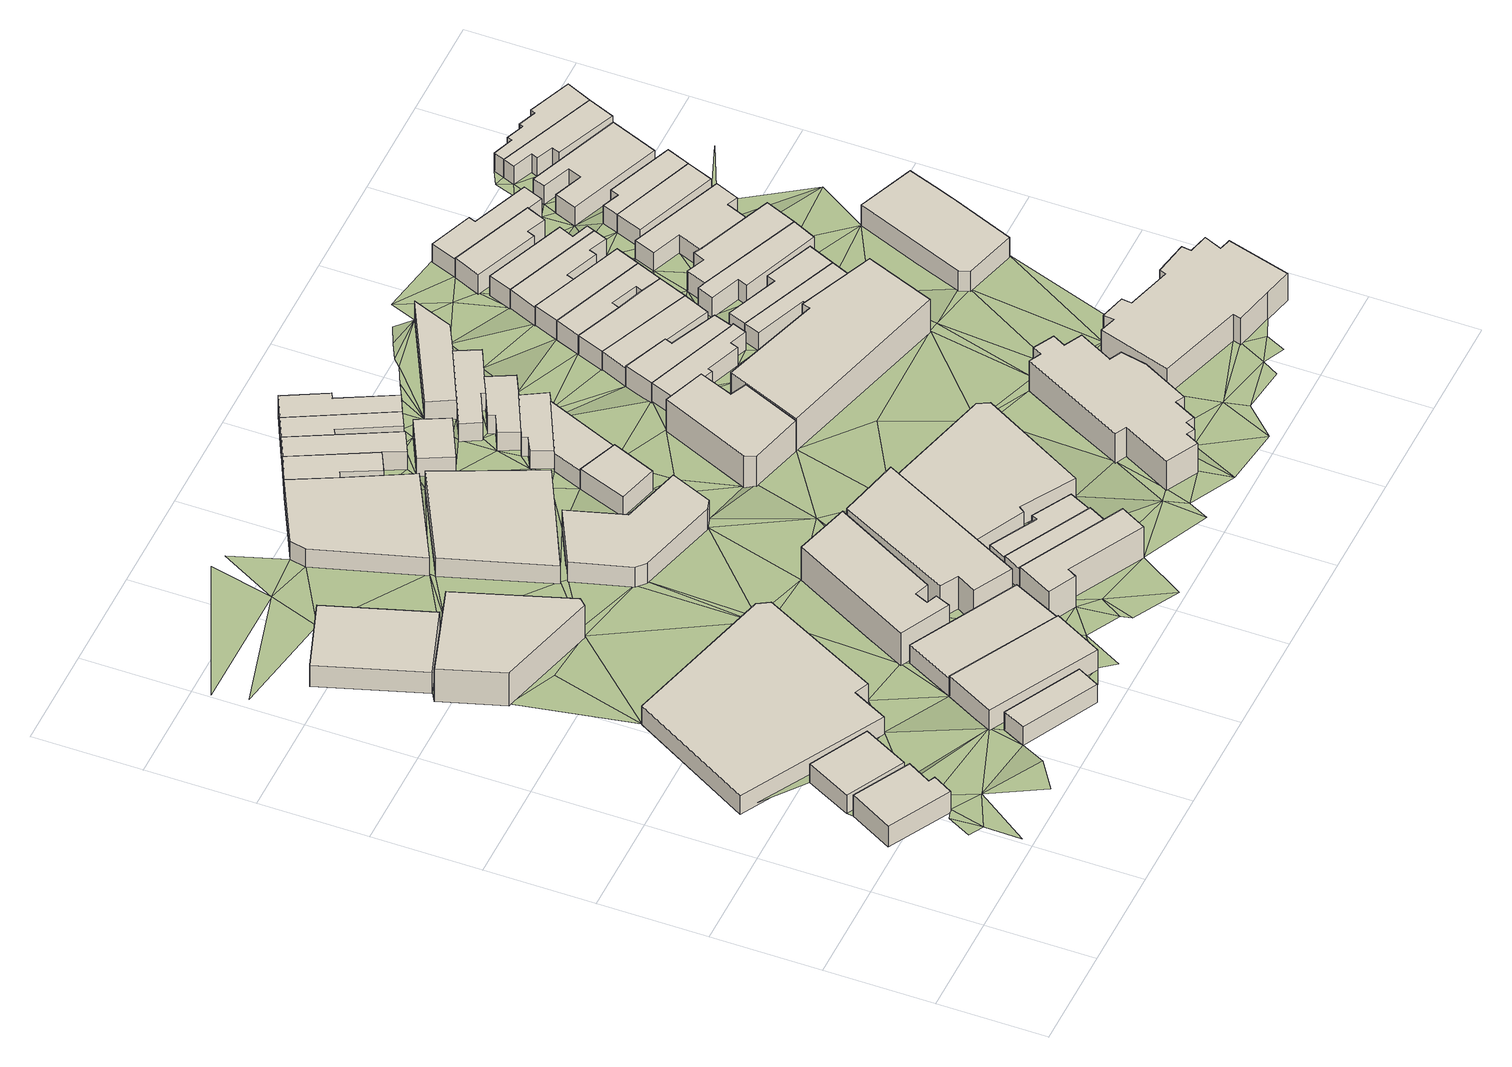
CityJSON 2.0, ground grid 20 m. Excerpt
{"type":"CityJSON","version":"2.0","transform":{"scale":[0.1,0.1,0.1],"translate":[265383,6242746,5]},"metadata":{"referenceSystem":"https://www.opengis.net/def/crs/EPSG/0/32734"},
"CityObjects":{
"building1":{"type":"Building","attributes":{"address":"4 Burns Road Salt River Cape Town","building":"house","building:levels":"1","footprint":{"type":"Polygon"},"plus_code":"CJXWXJXX+X7X","ground_height":9.05,"building_height":4.1,"roof_height":13.15},"geometry":[{"type":"Solid","lod":"1","boundaries":[[[[0,1,2,3]],[[1,4,5,2]],[[4,6,7,5]],[[6,8,9,7]],[[8,10,11,9]],[[10,0,3,11]],[[3,2,5,7,9,11]],[[10,8,6,4,1,0]]]]}]},
"building2":{"type":"Building","attributes":{"address":"2 Burns Road Salt River Cape Town","building":"house","building:levels":"1","footprint":{"type":"Polygon"},"plus_code":"CMX5XCX2+XPX","ground_height":8.49,"building_height":4.1,"roof_height":12.59},"geometry":[{"type":"Solid","lod":"1","boundaries":[[[[12,13,14,15]],[[13,16,17,14]],[[16,18,19,17]],[[18,12,15,19]],[[15,14,17,19]],[[18,16,13,12]]]]}]},
"building3":{"type":"Building","attributes":{"address":"Sterling Buildings 432 Albert Road Salt River Cape Town","building":"retail","building:levels":"1","footprint":{"type":"Polygon"},"plus_code":"CMXHXHX2+X7X","ground_height":7.93,"building_height":4.1,"roof_height":12.03},"geometry":[{"type":"Solid","lod":"1","boundaries":[[[[20,21,22,23]],[[21,24,25,22]],[[24,26,27,25]],[[26,28,29,27]],[[28,30,31,29]],[[30,32,33,31]],[[32,20,23,33]],[[23,22,25,27,29,31,33]],[[32,30,28,26,24,21,20]]]]}]},
"building4":{"type":"Building","attributes":{"address":"9 Burns Road Salt River Cape Town","building":"house","building:levels":"1","footprint":{"type":"Polygon"},"plus_code":"CPXFXHX3+X7V","ground_height":8.78,"building_height":4.1,"roof_height":12.88},"geometry":[{"type":"Solid","lod":"1","boundaries":[[[[34,35,36,37]],[[35,38,39,36]],[[38,40,41,39]],[[40,34,37,41]],[[37,36,39,41]],[[40,38,35,34]]]]}]},
"building5":{"type":"Building","attributes":{"address":"18 Junction Road Salt River Cape Town","building":"industrial","building:levels":"1","footprint":{"type":"Polygon"},"plus_code":"CMX3X3XQ+X4X","ground_height":6.86,"building_height":4.1,"roof_height":10.96},"geometry":[{"type":"Solid","lod":"1","boundaries":[[[[42,43,44,45]],[[43,46,47,44]],[[46,48,49,47]],[[48,42,45,49]],[[45,44,47,49]],[[48,46,43,42]]]]}]},
"building6":{"type":"Building","attributes":{"address":"Salt River Buildings 469 Junction Road Salt River Cape Town","building":"retail","building:levels":"2","footprint":{"type":"Polygon"},"plus_code":"CMX8XRXP+XJX","ground_height":7.39,"building_height":6.9,"roof_height":14.29},"geometry":[{"type":"Solid","lod":"1","boundaries":[[[[50,51,52,53,54,55]],[[51,56,57,53,52]],[[56,58,59,57]],[[58,60,61,59]],[[60,50,55,54,61]],[[54,53,57,59,61]],[[60,58,56,51,50]]]]}]},
"building7":{"type":"Building","attributes":{"address":"7 Burns Road Salt River Cape Town","building":"house","building:levels":"1","footprint":{"type":"Polygon"},"plus_code":"CPXQX9X9+X7V","ground_height":8.78,"building_height":4.1,"roof_height":12.88},"geometry":[{"type":"Solid","lod":"1","boundaries":[[[[62,63,64,65,66,67]],[[63,68,69,65,64]],[[68,70,71,69]],[[70,62,67,66,71]],[[66,65,69,71]],[[70,68,63,62]]]]}]},
"building8":{"type":"Building","attributes":{"address":"5 Burns Road Salt River Cape Town","building":"house","building:levels":"1","footprint":{"type":"Polygon"},"plus_code":"CQX2X3X6+XJX","ground_height":8.28,"building_height":4.1,"roof_height":12.38},"geometry":[{"type":"Solid","lod":"1","boundaries":[[[[63,62,67,64]],[[62,72,73,67]],[[72,74,75,73]],[[74,63,64,75]],[[64,67,73,75]],[[74,72,62,63]]]]}]},
"building9":{"type":"Building","attributes":{"address":"444 Albert Road Salt River Cape Town","building":"retail","building:levels":"2","footprint":{"type":"Polygon"},"plus_code":"CQX5XCXM+X3X","ground_height":8.28,"building_height":6.9,"roof_height":15.18},"geometry":[{"type":"Solid","lod":"1","boundaries":[[[[76,77,78,79]],[[77,80,81,78]],[[80,82,83,81]],[[82,84,85,83]],[[84,86,87,85]],[[86,88,89,87]],[[88,90,91,89]],[[90,76,79,91]],[[79,78,81,83,85,87,89,91]],[[90,88,86,84,82,80,77,76]]]]}]},
"building10":{"type":"Building","attributes":{"address":"6 Coleridge Road Salt River Cape Town","building":"house","building:levels":"2","footprint":{"type":"Polygon"},"plus_code":"CQXWXJX3+X5V","ground_height":8.66,"building_height":6.9,"roof_height":15.56},"geometry":[{"type":"Solid","lod":"1","boundaries":[[[[92,93,94,95]],[[93,96,97,94]],[[96,98,99,97]],[[98,100,101,99]],[[100,102,103,101]],[[102,92,95,103]],[[95,94,97,99,101,103]],[[102,100,98,96,93,92]]]]}]},
"building11":{"type":"Building","attributes":{"address":"9 Junction Road Salt River Cape Town","building":"industrial","building:levels":"1","footprint":{"type":"Polygon"},"plus_code":"CPX9XWXW+X3R","ground_height":6.35,"building_height":4.1,"roof_height":10.45},"geometry":[{"type":"Solid","lod":"1","boundaries":[[[[104,105,106,107]],[[105,108,109,106]],[[108,110,111,109]],[[110,112,113,111]],[[112,114,115,113]],[[114,104,107,115]],[[107,106,109,111,113,115]],[[114,112,110,108,105,104]]]]}]},
"building12":{"type":"Building","attributes":{"address":"448 Albert Road Salt River Cape Town","building":"retail","building:levels":"2","footprint":{"type":"Polygon"},"plus_code":"CQXQXWXH+XJR","ground_height":8.26,"building_height":6.9,"roof_height":15.16},"geometry":[{"type":"Solid","lod":"1","boundaries":[[[[116,117,118,119,120,121]],[[117,122,123,119,118]],[[122,124,125,123]],[[124,126,127,125]],[[126,128,129,127]],[[128,130,131,129]],[[130,116,121,120,131]],[[120,119,123,125,127,129,131]],[[130,128,126,124,122,117,116]]]]}]},
"building13":{"type":"Building","attributes":{"address":"11 Junction Road Salt River Cape Town","building":"industrial","building:levels":"1","footprint":{"type":"Polygon"},"plus_code":"CPXQXCXQ+XPX","ground_height":6.84,"building_height":4.1,"roof_height":10.94},"geometry":[{"type":"Solid","lod":"1","boundaries":[[[[132,133,134,135]],[[133,136,137,134]],[[136,138,139,137]],[[138,132,135,139]],[[135,134,137,139]],[[138,136,133,132]]]]}]},
"building14":{"type":"Building","attributes":{"address":"475 Junction Road Salt River Cape Town","building":"retail","building:levels":"1","footprint":{"type":"Polygon"},"plus_code":"CQX2XCXQ+XXX","ground_height":7.27,"building_height":4.1,"roof_height":11.37},"geometry":[{"type":"Solid","lod":"1","boundaries":[[[[140,141,142,143]],[[141,144,145,142]],[[144,146,147,145]],[[146,148,149,147]],[[148,150,151,149]],[[150,152,153,151]],[[152,154,155,153]],[[154,140,143,155]],[[143,142,145,147,149,151,153,155]],[[154,152,150,148,146,144,141,140]]]]}]},
"building15":{"type":"Building","attributes":{"address":"4 Coleridge Road Salt River Cape Town","building":"house","building:levels":"1","footprint":{"type":"Polygon"},"plus_code":"CRX6X2XH+XJW","ground_height":8.66,"building_height":4.1,"roof_height":12.76},"geometry":[{"type":"Solid","lod":"1","boundaries":[[[[156,157,158,159,160,161]],[[157,162,163,159,158]],[[162,164,165,163]],[[164,166,167,165]],[[166,168,169,167]],[[168,156,161,160,169]],[[160,159,163,165,167,169]],[[168,166,164,162,157,156]]]]}]},
"building16":{"type":"Building","attributes":{"address":"2 Coleridge Road Salt River Cape Town","building":"house","building:levels":"1","footprint":{"type":"Polygon"},"plus_code":"CRX9XGXC+XGX","ground_height":8.26,"building_height":4.1,"roof_height":12.36},"geometry":[{"type":"Solid","lod":"1","boundaries":[[[[170,171,161,158]],[[171,172,173,161]],[[172,174,175,173]],[[174,176,177,175]],[[176,178,179,177]],[[178,170,158,179]],[[158,161,173,175,177,179]],[[178,176,174,172,171,170]]]]}]},
"building17":{"type":"Building","attributes":{"address":"21 Greef Street Salt River Cape Town","building":"house","building:levels":"1","footprint":{"type":"Polygon"},"plus_code":"CPXQX6XR+XMR","ground_height":6.35,"building_height":4.1,"roof_height":10.45},"geometry":[{"type":"Solid","lod":"1","boundaries":[[[[180,105,106,181]],[[105,104,107,106]],[[104,182,183,107]],[[182,184,185,183]],[[184,186,187,185]],[[186,180,181,187]],[[181,106,107,183,185,187]],[[186,184,182,104,105,180]]]]}]},
"building18":{"type":"Building","attributes":{"address":"30 Westminster Road Salt River Cape Town","building":"house","building:levels":"1","footprint":{"type":"Polygon"},"plus_code":"CQXJXGXF+XQV","ground_height":7.23,"building_height":4.1,"roof_height":11.33},"geometry":[{"type":"Solid","lod":"1","boundaries":[[[[188,189,190,191,192]],[[189,193,194,190]],[[193,195,196,197,194]],[[195,188,192,191,197,196]],[[191,190,194,197]],[[195,193,189,188]]]]}]},
"building19":{"type":"Building","attributes":{"address":"23 Greef Street Salt River Cape Town","building":"house","building:levels":"1","footprint":{"type":"Polygon"},"plus_code":"CQX4XRX5+XXR","ground_height":6.35,"building_height":4.1,"roof_height":10.45},"geometry":[{"type":"Solid","lod":"1","boundaries":[[[[198,180,181,199]],[[180,186,187,181]],[[186,200,201,187]],[[200,202,203,201]],[[202,204,205,203]],[[204,198,199,205]],[[199,181,187,201,203,205]],[[204,202,200,186,180,198]]]]}]},
"building20":{"type":"Building","attributes":{"address":"450 Albert Road Salt River Cape Town","building":"retail","building:levels":"1","footprint":{"type":"Polygon"},"plus_code":"CRXMXWXC+XJX","ground_height":8.07,"building_height":4.1,"roof_height":12.17},"geometry":[{"type":"Solid","lod":"1","boundaries":[[[[117,116,121,118]],[[116,206,207,121]],[[206,208,209,207]],[[208,210,211,209]],[[210,212,213,211]],[[212,214,215,213]],[[214,117,118,215]],[[118,121,207,209,211,213,215]],[[214,212,210,208,206,116,117]]]]}]},
"building21":{"type":"Building","attributes":{"address":"16 Westminster Road Salt River Cape Town","building":"house","building:levels":"1","footprint":{"type":"Polygon"},"plus_code":"CQXCXQXM+XRR","ground_height":6.31,"building_height":4.1,"roof_height":10.41},"geometry":[{"type":"Solid","lod":"1","boundaries":[[[[216,217,218,219]],[[217,220,221,218]],[[220,222,223,221]],[[222,216,219,223]],[[219,218,221,223]],[[222,220,217,216]]]]}]},
"building22":{"type":"Building","attributes":{"address":"25 Greef Street Salt River Cape Town","building":"house","building:levels":"1","footprint":{"type":"Polygon"},"plus_code":"CQX8X8XM+X2R","ground_height":6.31,"building_height":4.1,"roof_height":10.41},"geometry":[{"type":"Solid","lod":"1","boundaries":[[[[224,225,199,226]],[[225,227,205,199]],[[227,228,229,205]],[[228,230,231,229]],[[230,232,233,231]],[[232,224,226,233]],[[226,199,205,229,231,233]],[[232,230,228,227,225,224]]]]}]},
"building23":{"type":"Building","attributes":{"address":"26 Westminster Road Salt River Cape Town","building":"house","building:levels":"1","footprint":{"type":"Polygon"},"plus_code":"CQXQXWXX+XVW","ground_height":6.76,"building_height":4.1,"roof_height":10.86},"geometry":[{"type":"Solid","lod":"1","boundaries":[[[[195,234,235,196]],[[234,236,237,235]],[[236,238,239,237]],[[238,188,192,239]],[[188,195,196,192]],[[196,235,237,239,192]],[[188,238,236,234,195]]]]}]},
"building24":{"type":"Building","attributes":{"address":"24 Westminster Road Salt River Cape Town","building":"house","building:levels":"1","footprint":{"type":"Polygon"},"plus_code":"CQXXXCXM+XGV","ground_height":6.76,"building_height":4.1,"roof_height":10.86},"geometry":[{"type":"Solid","lod":"1","boundaries":[[[[234,240,241,235]],[[240,242,243,241]],[[242,244,245,243]],[[244,246,247,245]],[[246,248,249,247]],[[248,250,251,249]],[[250,236,237,251]],[[236,234,235,237]],[[235,241,243,245,247,249,251,237]],[[236,250,248,246,244,242,240,234]]]]}]},
"building25":{"type":"Building","attributes":{"address":"27 Greef Street Salt River Cape Town","building":"house","building:levels":"1","footprint":{"type":"Polygon"},"plus_code":"CQXHX7X3+XQX","ground_height":6.31,"building_height":4.1,"roof_height":10.41},"geometry":[{"type":"Solid","lod":"1","boundaries":[[[[252,253,233,226]],[[253,254,255,233]],[[254,256,257,255]],[[256,258,259,257]],[[258,260,261,259]],[[260,252,226,261]],[[226,233,255,257,259,261]],[[260,258,256,254,253,252]]]]}]},
"building26":{"type":"Building","attributes":{"address":"47 Westminster Road Salt River Cape Town","building":"retail","building:levels":"2","footprint":{"type":"Polygon"},"plus_code":"CRXCXVXF+X6W","ground_height":7.23,"building_height":6.9,"roof_height":14.13},"geometry":[{"type":"Solid","lod":"1","boundaries":[[[[262,263,264,265]],[[263,266,267,264]],[[266,268,269,267]],[[268,270,271,269]],[[270,272,273,271]],[[272,274,275,273]],[[274,262,265,275]],[[265,264,267,269,271,273,275]],[[274,272,270,268,266,263,262]]]]}]},
"building27":{"type":"Building","attributes":{"address":"Westminster Road Salt River Cape Town","building":"house","building:levels":"1","footprint":{"type":"Polygon"},"plus_code":"CRX2X3XH+X7X","ground_height":6.76,"building_height":4.1,"roof_height":10.86},"geometry":[{"type":"Solid","lod":"1","boundaries":[[[[242,276,277,243]],[[276,278,279,277]],[[278,280,281,282,279]],[[280,283,284,285,282,281]],[[283,286,287,285,284]],[[286,288,289,287]],[[288,244,245,289]],[[244,242,243,245]],[[243,277,279,282,285,287,289,245]],[[244,288,286,283,280,278,276,242]]]]}]},
"building28":{"type":"Building","attributes":{"address":"Westminster Road Salt River Cape Town","building":"house","building:levels":"1","footprint":{"type":"Polygon"},"plus_code":"CRX3XHXJ+XQW","ground_height":6.31,"building_height":4.1,"roof_height":10.41},"geometry":[{"type":"Solid","lod":"1","boundaries":[[[[290,291,292,293]],[[291,294,295,292]],[[294,296,297,295]],[[296,298,299,297]],[[298,300,301,299]],[[300,302,303,301]],[[302,304,281,303]],[[304,290,293,281]],[[293,292,295,297,299,301,303,281]],[[304,302,300,298,296,294,291,290]]]]}]},
"building29":{"type":"Building","attributes":{"building":"yes","building:levels":"2","amenity":"community_centre","footprint":{"type":"Polygon"},"plus_code":"CVXWXMX3+XVX","ground_height":7.95,"building_height":6.9,"roof_height":14.85},"geometry":[{"type":"Solid","lod":"1","boundaries":[[[[305,306,307,308]],[[306,309,310,307]],[[309,311,312,310]],[[311,313,314,312]],[[313,315,316,314]],[[315,317,318,316]],[[317,319,320,318]],[[319,321,322,320]],[[321,323,324,322]],[[323,325,326,324]],[[325,327,328,326]],[[327,329,330,328]],[[329,331,332,330]],[[331,333,334,332]],[[333,335,336,334]],[[335,337,338,336]],[[337,339,340,338]],[[339,341,342,340]],[[341,305,308,342]],[[308,307,310,312,314,316,318,320,322,324,326,328,330,332,334,336,338,340,342]],[[341,339,337,335,333,331,329,327,325,323,321,319,317,315,313,311,309,306,305]]]]}]},
"building30":{"type":"Building","attributes":{"address":"18 Westminster Road Salt River Cape Town","building":"house","building:levels":"1","footprint":{"type":"Polygon"},"plus_code":"CRX7XJX7+XGR","ground_height":6.31,"building_height":4.1,"roof_height":10.41},"geometry":[{"type":"Solid","lod":"1","boundaries":[[[[294,343,344,295]],[[343,345,346,344]],[[345,347,348,346]],[[347,296,297,348]],[[296,294,295,297]],[[295,344,346,348,297]],[[296,347,345,343,294]]]]}]},
"building31":{"type":"Building","attributes":{"address":"45 Westminster Road Salt River Cape Town","building":"house","building:levels":"1","footprint":{"type":"Polygon"},"plus_code":"CRXRXHX6+XVW","ground_height":7.04,"building_height":4.1,"roof_height":11.14},"geometry":[{"type":"Solid","lod":"1","boundaries":[[[[349,350,351,352]],[[350,353,354,351]],[[353,355,356,354]],[[355,357,358,356]],[[357,359,360,358]],[[359,361,362,360]],[[361,363,364,362]],[[363,365,366,364]],[[365,349,352,366]],[[352,351,354,356,358,360,362,364,366]],[[365,363,361,359,357,355,353,350,349]]]]}]},
"building32":{"type":"Building","attributes":{"address":"43 Westminster Road Salt River Cape Town","building":"house","building:levels":"1","footprint":{"type":"Polygon"},"plus_code":"CVX5X9XW+XHR","ground_height":7.04,"building_height":4.1,"roof_height":11.14},"geometry":[{"type":"Solid","lod":"1","boundaries":[[[[367,368,352,351]],[[368,369,370,352]],[[369,371,372,370]],[[371,373,374,375,372]],[[373,376,377,378,375,374]],[[376,367,351,378,377]],[[351,352,370,372,375,378]],[[376,373,371,369,368,367]]]]}]},
"building33":{"type":"Building","attributes":{"address":"Albert Buildings 503 Portland Road Salt River Cape Town","building":"retail","building:levels":"2","footprint":{"type":"Polygon"},"plus_code":"CVXHXPX5+XRV","ground_height":7.56,"building_height":6.9,"roof_height":14.46},"geometry":[{"type":"Solid","lod":"1","boundaries":[[[[379,380,265,381,382,264]],[[380,383,384,381,265]],[[383,385,386,384]],[[385,387,388,386]],[[387,389,390,388]],[[389,391,392,390]],[[391,379,264,382,392]],[[382,381,384,386,388,390,392]],[[391,389,387,385,383,380,379]]]]}]},
"building34":{"type":"Building","attributes":{"address":"41 Westminster Road Salt River Cape Town","building":"house","building:levels":"1","footprint":{"type":"Polygon"},"plus_code":"CVX7XHX9+XMX","ground_height":6.55,"building_height":4.1,"roof_height":10.65},"geometry":[{"type":"Solid","lod":"1","boundaries":[[[[376,373,374,377]],[[373,393,394,374]],[[393,395,396,394]],[[395,397,398,396]],[[397,376,377,398]],[[377,374,394,396,398]],[[397,395,393,373,376]]]]}]},
"building35":{"type":"Building","attributes":{"address":"39 Westminster Road Salt River Cape Town","building":"house","building:levels":"1","footprint":{"type":"Polygon"},"plus_code":"CVXCX4X5+XJW","ground_height":6.55,"building_height":4.1,"roof_height":10.65},"geometry":[{"type":"Solid","lod":"1","boundaries":[[[[399,400,396,398]],[[400,401,402,396]],[[401,403,404,402]],[[403,405,406,404]],[[405,407,408,406]],[[407,399,398,408]],[[398,396,402,404,406,408]],[[407,405,403,401,400,399]]]]}]},
"building36":{"type":"Building","attributes":{"address":"37 Westminster Road Salt River Cape Town","building":"house","building:levels":"1","footprint":{"type":"Polygon"},"plus_code":"CVXFX8X5+XMR","ground_height":6.55,"building_height":4.1,"roof_height":10.65},"geometry":[{"type":"Solid","lod":"1","boundaries":[[[[407,405,406,408]],[[405,409,410,406]],[[409,411,412,410]],[[411,403,404,412]],[[403,401,402,404]],[[401,413,414,402]],[[413,415,416,414]],[[415,407,408,416]],[[408,406,410,412,404,402,414,416]],[[415,413,401,403,411,409,405,407]]]]}]},
"building37":{"type":"Building","attributes":{"address":"35 Westminster Road Salt River Cape Town","building":"house","building:levels":"1","footprint":{"type":"Polygon"},"plus_code":"CVXHXCX3+XQR","ground_height":6.55,"building_height":4.1,"roof_height":10.65},"geometry":[{"type":"Solid","lod":"1","boundaries":[[[[413,417,418,414]],[[417,419,420,418]],[[419,421,422,423,420]],[[421,415,424,416,423,422]],[[415,413,414,416,424]],[[414,418,420,423,416]],[[415,421,419,417,413]]]]}]},
"building38":{"type":"Building","attributes":{"address":"48 Portland Road Salt River Cape Town","building":"house","building:levels":"1","footprint":{"type":"Polygon"},"plus_code":"C2X2XMX5+X8W","ground_height":6.79,"building_height":4.1,"roof_height":10.89},"geometry":[{"type":"Solid","lod":"1","boundaries":[[[[425,426,427,428]],[[426,429,430,427]],[[429,431,432,430]],[[431,433,434,432]],[[433,435,436,434]],[[435,425,428,436]],[[428,427,430,432,434,436]],[[435,433,431,429,426,425]]]]}]},
"building39":{"type":"Building","attributes":{"address":"46 Portland Road Salt River Cape Town","building":"house","building:levels":"1","footprint":{"type":"Polygon"},"plus_code":"C2X5XXX3+XWR","ground_height":6.79,"building_height":4.1,"roof_height":10.89},"geometry":[{"type":"Solid","lod":"1","boundaries":[[[[425,437,438,428]],[[437,439,440,438]],[[439,441,442,440]],[[441,443,444,442]],[[443,426,427,444]],[[426,425,428,427]],[[428,438,440,442,444,427]],[[426,443,441,439,437,425]]]]}]},
"building40":{"type":"Building","attributes":{"address":"6 Cecil Road Salt River Cape Town","building":"church","building:levels":"1.5","amenity":"place_of_worship","footprint":{"type":"Polygon"},"plus_code":"C3X4XJX7+X6X","ground_height":8.48,"building_height":5.5,"roof_height":13.98},"geometry":[{"type":"Solid","lod":"1","boundaries":[[[[445,446,447,448,449,450]],[[446,451,452,453,448,447]],[[451,454,455,453,452]],[[454,456,457,455]],[[456,458,459,457]],[[458,460,461,459]],[[460,462,463,461]],[[462,464,465,463]],[[464,466,467,465]],[[466,468,469,467]],[[468,470,471,469]],[[470,472,473,471]],[[472,474,475,473]],[[474,476,477,475]],[[476,478,479,477]],[[478,480,481,479]],[[480,482,483,481]],[[482,445,450,449,483]],[[449,448,453,455,457,459,461,463,465,467,469,471,473,475,477,479,481,483]],[[482,480,478,476,474,472,470,468,466,464,462,460,458,456,454,451,446,445]]]]}]},
"building41":{"type":"Building","attributes":{"address":"33 Westminster Road Salt River Cape Town","building":"house","building:levels":"1","footprint":{"type":"Polygon"},"plus_code":"CVXCXJXH+X9X","ground_height":6.09,"building_height":4.1,"roof_height":10.19},"geometry":[{"type":"Solid","lod":"1","boundaries":[[[[484,485,486,422]],[[485,487,488,486]],[[487,489,490,488]],[[489,491,492,490]],[[491,493,494,492]],[[493,495,496,494]],[[495,497,498,496]],[[497,484,422,498]],[[422,486,488,490,492,494,496,498]],[[497,495,493,491,489,487,485,484]]]]}]},
"building42":{"type":"Building","attributes":{"address":"31 Westminster Road Salt River Cape Town","building":"house","building:levels":"1","footprint":{"type":"Polygon"},"plus_code":"CVXPX4XC+XGR","ground_height":6.09,"building_height":4.1,"roof_height":10.19},"geometry":[{"type":"Solid","lod":"1","boundaries":[[[[499,500,496,498]],[[500,501,502,496]],[[501,503,504,502]],[[503,505,506,504]],[[505,507,508,506]],[[507,499,498,508]],[[498,496,502,504,506,508]],[[507,505,503,501,500,499]]]]}]},
"building43":{"type":"Building","attributes":{"address":"Portland Road Salt River Cape Town","building":"house","building:levels":"1","footprint":{"type":"Polygon"},"plus_code":"C2X8XXXH+XQV","ground_height":6.79,"building_height":4.1,"roof_height":10.89},"geometry":[{"type":"Solid","lod":"1","boundaries":[[[[509,510,511,512]],[[510,513,514,511]],[[513,515,516,514]],[[515,517,518,516]],[[517,519,520,518]],[[519,521,522,520]],[[521,509,512,522]],[[512,511,514,516,518,520,522]],[[521,519,517,515,513,510,509]]]]}]},
"building44":{"type":"Building","attributes":{"address":"29 Westminster Road Salt River Cape Town","building":"house","building:levels":"1","footprint":{"type":"Polygon"},"plus_code":"CVXHXPXH+XVR","ground_height":6.09,"building_height":4.1,"roof_height":10.19},"geometry":[{"type":"Solid","lod":"1","boundaries":[[[[523,524,525,526,527]],[[524,528,529,525]],[[528,530,531,529]],[[530,532,533,531]],[[532,534,535,536,533]],[[534,523,527,526,536,535]],[[526,525,529,531,533,536]],[[534,532,530,528,524,523]]]]}]},
"building45":{"type":"Building","attributes":{"address":"Portland Road Salt River Cape Town","building":"house","building:levels":"1","footprint":{"type":"Polygon"},"plus_code":"C2XFXXX7+XXX","ground_height":6.79,"building_height":4.1,"roof_height":10.89},"geometry":[{"type":"Solid","lod":"1","boundaries":[[[[509,537,538,512]],[[537,539,540,538]],[[539,541,542,543,540]],[[541,544,545,546,543,542]],[[544,547,548,546,545]],[[547,549,550,548]],[[549,510,511,550]],[[510,509,512,511]],[[512,538,540,543,546,548,550,511]],[[510,549,547,544,541,539,537,509]]]]}]},
"building46":{"type":"Building","attributes":{"address":"27 Westminster Road Salt River Cape Town","building":"house","building:levels":"1","footprint":{"type":"Polygon"},"plus_code":"CVXXX4XQ+X4R","ground_height":5.8,"building_height":4.1,"roof_height":9.9},"geometry":[{"type":"Solid","lod":"1","boundaries":[[[[523,534,535,527]],[[534,551,552,535]],[[551,553,554,552]],[[553,555,556,554]],[[555,557,558,556]],[[557,559,560,558]],[[559,523,527,560]],[[527,535,552,554,556,558,560]],[[559,557,555,553,551,534,523]]]]}]},
"building47":{"type":"Building","attributes":{"address":"Portland Road Salt River Cape Town","building":"house","building:levels":"1","footprint":{"type":"Polygon"},"plus_code":"C2XPX3X9+X2V","ground_height":6.28,"building_height":4.1,"roof_height":10.38},"geometry":[{"type":"Solid","lod":"1","boundaries":[[[[539,561,562,563]],[[561,564,565,562]],[[564,566,567,565]],[[566,568,569,567]],[[568,570,571,569]],[[570,572,573,571]],[[572,541,542,573]],[[541,539,563,542]],[[563,562,565,567,569,571,573,542]],[[541,572,570,568,566,564,561,539]]]]}]},
"building48":{"type":"Building","attributes":{"address":"Albert Road Salt River Cape Town","building":"retail","building:levels":"1","footprint":{"type":"Polygon"},"plus_code":"C3X8XWX8+XQX","ground_height":7.36,"building_height":4.1,"roof_height":11.46},"geometry":[{"type":"Solid","lod":"1","boundaries":[[[[574,575,576,577]],[[575,578,579,576]],[[578,580,581,579]],[[580,582,583,581]],[[582,584,585,583]],[[584,586,587,585]],[[586,574,577,587]],[[577,576,579,581,583,585,587]],[[586,584,582,580,578,575,574]]]]}]},
"building49":{"type":"Building","attributes":{"address":"38 Portland Road Salt River Cape Town","building":"house","building:levels":"1","footprint":{"type":"Polygon"},"plus_code":"C2XQXFXX+XWR","ground_height":6.28,"building_height":4.1,"roof_height":10.38},"geometry":[{"type":"Solid","lod":"1","boundaries":[[[[588,589,590,591]],[[589,592,593,590]],[[592,594,595,593]],[[594,588,591,595]],[[591,590,593,595]],[[594,592,589,588]]]]}]},
"building50":{"type":"Building","attributes":{"address":"36 Portland Road Salt River Cape Town","building":"house","building:levels":"1","footprint":{"type":"Polygon"},"plus_code":"C2XVX8XC+X3W","ground_height":6.28,"building_height":4.1,"roof_height":10.38},"geometry":[{"type":"Solid","lod":"1","boundaries":[[[[588,594,595,591]],[[594,596,597,595]],[[596,598,599,597]],[[598,600,601,599]],[[600,602,603,601]],[[602,588,591,603]],[[591,595,597,599,601,603]],[[602,600,598,596,594,588]]]]}]},
"building51":{"type":"Building","attributes":{"address":"34 Portland Road Salt River Cape Town","building":"house","building:levels":"1","footprint":{"type":"Polygon"},"plus_code":"C2XWX8X5+X6W","ground_height":5.8,"building_height":4.1,"roof_height":9.9},"geometry":[{"type":"Solid","lod":"1","boundaries":[[[[604,605,606,607]],[[605,608,609,606]],[[608,610,611,609]],[[610,612,613,611]],[[612,614,615,613]],[[614,616,617,615]],[[616,618,619,617]],[[618,604,607,619]],[[607,606,609,611,613,615,617,619]],[[618,616,614,612,610,608,605,604]]]]}]},
"building52":{"type":"Building","attributes":{"address":"32 Portland Road Salt River Cape Town","building":"house","building:levels":"1","footprint":{"type":"Polygon"},"plus_code":"C3X4XJXG+XCR","ground_height":5.84,"building_height":4.1,"roof_height":9.94},"geometry":[{"type":"Solid","lod":"1","boundaries":[[[[620,621,622,623]],[[621,624,625,622]],[[624,626,627,625]],[[626,628,629,627]],[[628,630,631,629]],[[630,632,633,631]],[[632,634,635,633]],[[634,620,623,635]],[[623,622,625,627,629,631,633,635]],[[634,632,630,628,626,624,621,620]]]]}]},
"building53":{"type":"Building","attributes":{"address":"30 Portland Road Salt River Cape Town","building":"house","building:levels":"1","footprint":{"type":"Polygon"},"plus_code":"C3XFXPX9+XRV","ground_height":5.84,"building_height":4.1,"roof_height":9.94},"geometry":[{"type":"Solid","lod":"1","boundaries":[[[[636,637,638,639]],[[637,640,641,638]],[[640,642,643,641]],[[642,644,645,643]],[[644,646,647,645]],[[646,648,649,647]],[[648,650,651,649]],[[650,621,622,651]],[[621,620,623,622]],[[620,636,639,623]],[[639,638,641,643,645,647,649,651,622,623]],[[620,621,650,648,646,644,642,640,637,636]]]]}]},
"terrain1":{"type":"TINRelief","geometry":[{"type":"CompositeSurface","lod":"1","boundaries":[[[652,653,654]],[[655,653,652]],[[656,657,652]],[[652,657,655]],[[18,16,1]],[[655,657,658]],[[1,659,18]],[[660,658,659]],[[13,661,662]],[[663,664,657]],[[658,657,665]],[[665,659,658]],[[659,665,18]],[[664,34,657]],[[13,12,661]],[[12,18,661]],[[34,665,657]],[[665,661,18]],[[665,34,40]],[[666,667,668]],[[63,661,665]],[[669,661,670]],[[661,63,670]],[[665,40,38]],[[671,60,672]],[[666,673,667]],[[668,667,673]],[[674,670,63]],[[675,665,38]],[[676,43,677]],[[60,678,672]],[[673,666,32]],[[35,675,38]],[[674,63,74]],[[670,674,30]],[[677,679,680]],[[674,74,681]],[[675,682,683]],[[43,678,684]],[[678,60,684]],[[685,686,673]],[[60,686,687]],[[43,110,677]],[[688,675,683]],[[32,685,673]],[[681,74,689]],[[32,30,690]],[[76,30,674]],[[691,692,693]],[[43,684,110]],[[691,681,694]],[[60,687,136]],[[136,684,60]],[[695,694,681]],[[692,691,696]],[[687,686,697]],[[690,698,32]],[[685,697,686]],[[691,694,696]],[[688,683,699]],[[689,695,681]],[[76,690,30]],[[108,677,110]],[[677,108,700]],[[701,694,695]],[[688,699,702]],[[688,702,689]],[[685,32,698]],[[683,703,699]],[[704,695,689]],[[702,705,689]],[[706,707,703]],[[699,703,707]],[[689,705,704]],[[694,122,696]],[[707,708,699]],[[704,705,162]],[[690,709,698]],[[707,706,710]],[[697,144,687]],[[76,709,690]],[[704,162,157]],[[136,133,684]],[[705,711,162]],[[157,712,704]],[[707,713,708]],[[696,122,90]],[[710,713,707]],[[162,711,714]],[[712,157,715]],[[705,92,711]],[[132,687,144]],[[716,76,90]],[[716,709,76]],[[114,684,133]],[[717,712,715]],[[144,718,719]],[[122,716,90]],[[715,720,721]],[[722,711,92]],[[721,717,715]],[[709,716,723]],[[188,144,719]],[[718,724,719]],[[104,184,182]],[[114,184,104]],[[725,722,92]],[[188,132,144]],[[716,122,117]],[[717,721,726]],[[727,92,713]],[[716,728,723]],[[217,184,114]],[[217,114,133]],[[729,719,724]],[[721,172,726]],[[723,730,724]],[[731,133,132]],[[731,217,133]],[[200,184,217]],[[200,186,184]],[[725,92,727]],[[732,727,713]],[[730,723,728]],[[132,188,238]],[[729,724,733]],[[250,731,132]],[[726,172,734]],[[725,734,172]],[[724,730,733]],[[250,132,238]],[[200,217,202]],[[734,725,727]],[[716,117,735]],[[733,736,729]],[[238,236,250]],[[716,735,728]],[[288,731,250]],[[727,732,737]],[[202,217,216]],[[250,248,246]],[[288,250,246]],[[204,738,739]],[[731,288,740]],[[738,204,202]],[[737,741,727]],[[222,731,740]],[[730,742,733]],[[288,246,244]],[[202,216,738]],[[742,736,733]],[[743,734,727]],[[744,740,288]],[[745,741,737]],[[738,216,746]],[[741,743,727]],[[286,744,288]],[[737,747,745]],[[286,283,744]],[[216,222,748]],[[216,748,746]],[[117,749,735]],[[222,740,750]],[[283,751,744]],[[743,741,752]],[[748,222,750]],[[748,753,746]],[[734,743,754]],[[755,753,756]],[[745,747,757]],[[736,742,350]],[[234,736,350]],[[758,749,117]],[[756,753,759]],[[283,280,751]],[[757,760,745]],[[748,761,753]],[[753,761,759]],[[747,762,757]],[[759,761,763]],[[761,748,764]],[[762,765,757]],[[268,353,742]],[[747,766,762]],[[742,353,350]],[[276,242,240]],[[234,376,240]],[[266,263,767]],[[266,767,268]],[[748,768,764]],[[234,350,376]],[[355,353,268]],[[754,743,305]],[[762,769,770]],[[291,278,276]],[[355,268,767]],[[276,240,771]],[[397,240,376]],[[772,762,766]],[[305,758,754]],[[769,762,772]],[[773,355,767]],[[735,749,774]],[[345,768,748]],[[240,397,771]],[[355,773,357]],[[772,766,775]],[[291,276,776]],[[758,305,339]],[[749,758,774]],[[359,357,773]],[[769,772,777]],[[343,778,291]],[[777,779,769]],[[773,767,389]],[[776,276,771]],[[768,345,780]],[[339,305,341]],[[781,359,773]],[[329,779,777]],[[780,345,782]],[[774,758,339]],[[343,291,783]],[[363,361,359]],[[772,775,784]],[[783,291,776]],[[773,389,781]],[[329,333,331]],[[781,363,359]],[[785,373,786]],[[787,782,345]],[[329,777,476]],[[777,772,788]],[[335,789,337]],[[784,775,790]],[[333,789,335]],[[363,781,791]],[[476,333,329]],[[791,365,363]],[[786,792,785]],[[345,343,793]],[[792,349,365]],[[497,343,783]],[[476,789,333]],[[389,387,781]],[[339,337,794]],[[795,365,791]],[[772,784,796]],[[795,792,365]],[[789,472,337]],[[793,343,497]],[[792,795,785]],[[781,387,431]],[[476,472,789]],[[788,772,796]],[[345,793,797]],[[794,774,339]],[[785,795,798]],[[799,800,801]],[[476,474,472]],[[387,433,431]],[[798,395,785]],[[801,802,799]],[[793,497,803]],[[798,795,804]],[[784,805,806]],[[807,797,793]],[[806,796,784]],[[798,513,395]],[[497,808,803]],[[472,809,337]],[[387,385,433]],[[337,809,794]],[[804,795,441]],[[803,807,793]],[[810,798,804]],[[395,513,549]],[[794,385,774]],[[401,395,549]],[[513,811,549]],[[807,812,797]],[[806,813,796]],[[814,815,816]],[[441,439,804]],[[435,433,385]],[[528,803,808]],[[470,468,464]],[[570,401,549]],[[794,817,385]],[[401,570,413]],[[815,417,816]],[[817,794,809]],[[818,472,470]],[[544,549,547]],[[464,468,466]],[[804,439,819]],[[570,549,544]],[[435,385,425]],[[808,505,528]],[[809,472,818]],[[413,570,568]],[[417,413,568]],[[820,816,821]],[[816,417,821]],[[570,544,572]],[[821,417,568]],[[439,437,819]],[[544,541,572]],[[819,437,425]],[[821,568,589]],[[530,528,532]],[[582,385,817]],[[822,823,505]],[[528,505,532]],[[582,425,385]],[[568,824,589]],[[825,821,588]],[[821,589,588]],[[588,823,825]],[[505,823,618]],[[425,582,819]],[[618,532,505]],[[557,555,826]],[[602,823,588]],[[826,827,557]],[[618,823,602]],[[551,534,532]],[[824,568,566]],[[551,532,618]],[[828,819,582]],[[824,592,589]],[[826,555,553]],[[551,618,616]],[[602,598,618]],[[827,826,829]],[[564,561,830]],[[602,600,598]],[[830,831,564]],[[610,551,616]],[[553,551,610]],[[592,824,566]],[[829,826,553]],[[608,553,610]],[[610,616,614]],[[829,553,608]],[[832,831,828]],[[832,828,582]],[[833,618,598]],[[829,608,624]],[[610,614,612]],[[831,832,564]],[[834,829,624]],[[832,566,564]],[[608,628,624]],[[834,624,621]],[[608,632,628]],[[834,621,650]],[[628,626,624]],[[833,598,596]],[[566,835,592]],[[628,632,630]],[[605,632,608]],[[650,648,646]],[[642,646,644]],[[605,634,632]],[[642,640,836]],[[637,837,836]],[[637,836,640]],[[838,837,637]]]}]}
},
"vertices":[
[231,229,35],[127,285,35],[127,285,82],[231,229,82],[82,204,35],[82,204,82],[197,142,35],[197,142,82],[218,179,35],[218,179,82],[206,185,35],[206,185,82],
[280,325,35],[172,381,35],[172,381,76],[280,325,76],[128,297,35],[128,297,76],[236,241,35],[236,241,76],
[197,688,28],[65,458,28],[65,458,70],[197,688,70],[327,315,28],[327,315,70],[361,381,28],[361,381,70],[388,369,28],[388,369,70],[503,589,28],[503,589,70],[490,611,28],[490,611,70],
[385,94,38],[524,22,38],[524,22,79],[385,94,79],[546,63,38],[546,63,79],[406,136,38],[406,136,79],
[280,1080,13],[217,1271,13],[217,1271,60],[280,1080,60],[82,1226,13],[82,1226,60],[145,1036,13],[145,1036,60],
[123,1023,19],[161,907,19],[161,907,89],[161,907,93],[123,1023,93],[123,1023,89],[355,856,19],[355,856,93],[367,869,19],[367,869,93],[297,1077,19],[297,1077,93],
[648,144,33],[448,251,33],[448,251,74],[448,251,79],[648,144,79],[648,144,74],[399,160,33],[399,160,79],[599,53,33],[599,53,79],
[693,236,33],[693,236,74],[495,341,33],[495,341,74],
[610,582,28],[487,354,28],[487,354,102],[610,582,102],[579,307,28],[579,307,102],[591,335,28],[591,335,102],[571,343,28],[571,343,102],[582,368,28],[582,368,102],[609,358,28],[609,358,102],[714,553,28],[714,553,102],
[894,134,36],[702,235,36],[702,235,106],[894,134,106],[667,169,36],[667,169,106],[718,143,36],[718,143,106],[728,160,36],[728,160,106],[868,86,36],[868,86,106],
[513,1356,13],[473,1437,13],[473,1437,54],[513,1356,54],[343,1371,13],[343,1371,54],[337,1341,13],[337,1341,54],[396,1148,13],[396,1148,54],[572,1241,13],[572,1241,54],
[749,346,28],[840,521,28],[840,521,72],[840,521,102],[749,346,102],[749,346,72],[723,549,28],[723,549,102],[615,338,28],[615,338,102],[646,320,28],[646,320,102],[626,284,28],[626,284,102],[697,246,28],[697,246,102],
[659,1044,18],[576,1232,18],[576,1232,59],[659,1044,59],[395,1136,18],[395,1136,59],[457,943,18],[457,943,59],
[721,855,18],[607,885,18],[607,885,64],[721,855,64],[575,989,18],[575,989,64],[466,933,18],[466,933,64],[497,828,18],[497,828,64],[513,813,18],[513,813,64],[669,772,18],[669,772,64],[689,778,18],[689,778,64],
[902,195,33],[743,279,33],[743,279,74],[743,279,78],[902,195,78],[902,195,74],[724,244,33],[724,244,78],[812,198,33],[812,198,78],[807,188,33],[807,188,78],[878,150,33],[878,150,78],
[743,279,31],[902,195,31],[923,238,31],[923,238,74],[852,277,31],[852,277,74],[847,266,31],[847,266,74],[761,313,31],[761,313,74],
[522,1461,13],[522,1461,54],[524,1361,13],[524,1361,54],[556,1297,13],[556,1297,54],[594,1316,13],[594,1316,54],
[675,1000,18],[642,910,18],[642,910,63],[675,1000,63],[675,1000,59],[717,890,18],[717,890,63],[750,971,18],[750,971,59],[750,971,63],
[563,1481,13],[563,1481,54],[612,1279,13],[612,1279,54],[654,1300,13],[654,1300,54],[602,1403,13],[602,1403,54],
[856,293,28],[856,293,72],[864,304,28],[864,304,72],[962,246,28],[962,246,72],[1071,443,28],[1071,443,72],[1060,464,28],[1060,464,72],
[685,1299,13],[603,1258,13],[603,1258,54],[685,1299,54],[631,1201,13],[631,1201,54],[713,1242,13],[713,1242,54],
[604,1501,10],[563,1481,10],[604,1501,54],[602,1403,10],[613,1408,10],[613,1408,54],[664,1307,10],[664,1307,54],[695,1323,10],[695,1323,54],
[807,1108,18],[807,1108,59],[703,1058,18],[703,1058,59],[697,1054,18],[697,1054,59],
[825,1118,18],[825,1118,59],[800,1162,18],[800,1162,59],[722,1124,18],[722,1124,59],[709,1119,18],[709,1119,59],[714,1108,18],[714,1108,59],[686,1093,18],[686,1093,59],
[604,1501,9],[695,1323,9],[730,1340,9],[730,1340,54],[679,1440,9],[679,1440,54],[690,1445,9],[690,1445,54],[650,1523,9],[650,1523,54],
[890,710,20],[936,818,20],[936,818,91],[890,710,91],[906,832,20],[906,832,91],[931,895,20],[931,895,91],[853,924,20],[853,924,91],[781,756,20],[781,756,91],[788,736,20],[788,736,91],
[841,1183,18],[841,1183,59],[818,1230,18],[818,1230,59],[788,1215,18],[788,1215,54],[788,1215,59],[736,1189,18],[736,1189,54],[736,1189,59],[741,1177,18],[741,1177,59],[705,1159,18],[705,1159,59],
[818,1230,11],[879,1260,11],[879,1260,54],[818,1230,54],[858,1303,11],[858,1303,54],[754,1252,11],[754,1252,54],[704,1227,11],[704,1227,54],[722,1192,11],[722,1192,54],[784,1222,11],[784,1222,54],[788,1215,11],
[1161,413,30],[1058,217,30],[1058,217,98],[1161,413,98],[1079,207,30],[1079,207,98],[1031,116,30],[1031,116,98],[1090,85,30],[1090,85,98],[1103,110,30],[1103,110,98],[1118,102,30],[1118,102,98],[1128,122,30],[1128,122,98],[1143,114,30],[1143,114,98],[1165,156,30],[1165,156,98],[1182,148,30],[1182,148,98],[1228,235,30],[1228,235,98],[1238,283,30],[1238,283,98],[1216,294,30],[1216,294,98],[1250,358,30],[1250,358,98],[1217,375,30],[1217,375,98],[1230,399,30],[1230,399,98],[1192,419,30],[1192,419,98],[1183,402,30],[1183,402,98],
[912,1331,11],[912,1331,54],[941,1405,11],[941,1405,54],[730,1298,11],[730,1298,54],
[1083,906,20],[908,973,20],[908,973,61],[1083,906,61],[890,924,20],[890,924,61],[972,893,20],[972,893,61],[975,901,20],[975,901,61],[1040,877,20],[1040,877,61],[1045,891,20],[1045,891,61],[1078,879,20],[1078,879,61],[1088,905,20],[1088,905,61],
[908,973,15],[1083,906,15],[1095,941,15],[1095,941,61],[1007,979,15],[1007,979,61],[1012,993,15],[1012,993,56],[1012,993,61],[928,1027,15],[928,1027,56],[928,1027,61],
[936,818,18],[890,710,18],[890,710,95],[936,818,95],[1233,619,18],[1233,619,95],[1283,747,18],[1283,747,95],[1142,806,18],[1142,806,95],[1138,791,18],[1138,791,95],[949,850,18],[949,850,95],
[1102,956,15],[1102,956,56],[1123,1005,15],[1123,1005,56],[950,1078,15],[950,1078,56],
[950,1078,13],[1123,1005,13],[1144,1058,13],[1144,1058,56],[1106,1074,13],[1106,1074,56],[1055,1093,13],[1055,1093,56],[969,1128,13],[969,1128,56],
[1061,1107,13],[1061,1107,56],[1111,1086,13],[1111,1086,56],[1163,1105,13],[1163,1105,56],[987,1174,13],[987,1174,56],
[1181,1150,13],[1181,1150,56],[1090,1186,13],[1090,1186,56],[1005,1220,13],[1005,1220,52],[1005,1220,56],[987,1174,52],
[1285,813,18],[1098,889,18],[1098,889,59],[1285,813,59],[1086,859,18],[1086,859,59],[1182,821,18],[1182,821,59],[1177,807,18],[1177,807,59],[1267,771,18],[1267,771,59],
[1306,862,18],[1306,862,59],[1215,899,18],[1215,899,59],[1208,883,18],[1208,883,59],[1111,922,18],[1111,922,59],
[1467,122,30],[1521,109,30],[1521,109,76],[1521,109,90],[1467,122,90],[1467,122,76],[1523,116,30],[1523,116,76],[1523,116,90],[1555,227,30],[1555,227,90],[1533,233,30],[1533,233,90],[1547,266,30],[1547,266,90],[1510,275,30],[1510,275,90],[1512,293,30],[1512,293,90],[1447,304,30],[1447,304,90],[1443,292,30],[1443,292,90],[1359,316,30],[1359,316,90],[1361,335,30],[1361,335,90],[1314,347,30],[1314,347,90],[1312,327,30],[1312,327,90],[1281,337,30],[1281,337,90],[1239,202,30],[1239,202,90],[1398,153,30],[1398,153,90],[1394,138,30],[1394,138,90],
[1005,1220,11],[1090,1186,11],[1090,1186,52],[1096,1202,11],[1096,1202,52],[1159,1177,11],[1159,1177,52],[1164,1191,11],[1164,1191,52],[1199,1177,11],[1199,1177,52],[1209,1202,11],[1209,1202,52],[1028,1274,11],[1028,1274,52],
[1028,1274,8],[1209,1202,8],[1215,1217,8],[1215,1217,52],[1183,1229,8],[1183,1229,52],[1195,1257,8],[1195,1257,52],[1045,1317,8],[1045,1317,52],
[1349,908,13],[1160,986,13],[1160,986,59],[1349,908,59],[1145,991,13],[1145,991,59],[1132,961,13],[1132,961,59],[1188,939,13],[1188,939,59],[1181,921,13],[1181,921,59],[1328,864,13],[1328,864,59],
[1061,1385,8],[1040,1335,8],[1040,1335,52],[1061,1385,52],[1061,1385,49],[1159,1287,8],[1159,1287,52],[1165,1301,8],[1165,1301,52],[1201,1286,8],[1201,1286,52],[1216,1323,8],[1216,1323,49],[1216,1323,52],
[1373,966,13],[1373,966,59],[1331,983,13],[1331,983,59],[1233,1022,13],[1233,1022,54],[1233,1022,59],[1218,1030,13],[1218,1030,54],[1218,1030,59],[1209,1009,13],[1209,1009,59],[1175,1023,13],[1175,1023,59],
[1247,1311,8],[1247,1311,49],[1262,1348,8],[1262,1348,49],[1156,1390,8],[1156,1390,49],[1161,1403,8],[1161,1403,49],[1080,1434,8],[1080,1434,49],
[1348,1025,13],[1348,1025,54],[1331,983,54],[1369,1017,13],[1369,1017,54],[1387,1061,13],[1387,1061,54],[1212,1131,13],[1212,1131,54],[1197,1092,13],[1197,1092,54],[1252,1070,13],[1252,1070,54],
[1446,569,18],[1493,686,18],[1493,686,65],[1446,569,65],[1509,729,18],[1509,729,65],[1527,779,18],[1527,779,65],[1422,821,18],[1422,821,65],[1341,615,18],[1341,615,65],[1348,596,18],[1348,596,65],
[1257,1182,13],[1238,1133,13],[1238,1133,54],[1257,1182,54],[1393,1074,13],[1393,1074,54],[1412,1122,13],[1412,1122,54],
[1429,1165,13],[1429,1165,54],[1305,1214,13],[1305,1214,54],[1299,1198,13],[1299,1198,54],[1267,1211,13],[1267,1211,54],
[1423,1186,8],[1458,1274,8],[1458,1274,49],[1423,1186,49],[1285,1342,8],[1285,1342,49],[1276,1319,8],[1276,1319,49],[1329,1298,8],[1329,1298,49],[1319,1273,8],[1319,1273,49],[1265,1294,8],[1265,1294,49],[1249,1254,8],[1249,1254,49],
[1491,1330,8],[1308,1404,8],[1308,1404,49],[1491,1330,49],[1299,1383,8],[1299,1383,49],[1337,1367,8],[1337,1367,49],[1332,1355,8],[1332,1355,49],[1364,1342,8],[1364,1342,49],[1358,1327,8],[1358,1327,49],[1471,1281,8],[1471,1281,49],
[1512,1377,8],[1432,1409,8],[1432,1409,49],[1512,1377,49],[1428,1400,8],[1428,1400,49],[1394,1413,8],[1394,1413,49],[1391,1406,8],[1391,1406,49],[1357,1419,8],[1357,1419,49],[1355,1410,8],[1355,1410,49],[1316,1424,8],[1316,1424,49],
[181,77,41],[177,136,41],[154,92,41],[197,142,41],[179,8,41],[251,110,41],[218,179,41],[231,229,41],[206,185,41],[327,315,35],[65,458,39],[305,11,41],[361,49,41],[399,160,38],[197,688,29],[251,865,24],[161,907,24],[361,381,35],[388,369,33],[123,1023,20],[145,1036,19],[355,856,24],[487,354,33],[599,53,38],[15,1304,14],[251,1365,13],[280,1080,19],[278,1483,13],[0,1365,14],[579,307,33],[621,25,38],[663,101,37],[396,1148,18],[497,828,23],[367,869,24],[457,943,23],[648,144,37],[693,236,37],[502,615,28],[591,335,33],[582,368,33],[571,343,33],[615,338,33],[626,284,33],[609,358,33],[466,933,23],[513,813,23],[718,143,37],[309,1472,13],[646,320,33],[667,169,37],[725,67,37],[697,246,33],[702,235,37],[730,47,37],[752,110,37],[728,160,37],[669,772,22],[815,1,37],[807,188,37],[749,346,33],[868,86,37],[812,198,37],[761,313,33],[752,615,28],[856,293,33],[607,885,23],[642,910,22],[847,266,33],[852,277,33],[878,150,36],[689,778,22],[721,855,22],[902,195,36],[864,304,33],[1003,110,36],[788,736,28],[717,890,22],[781,756,22],[631,1201,18],[995,29,36],[752,865,22],[962,246,31],[890,710,26],[750,971,22],[1015,67,36],[664,1307,13],[613,1408,13],[704,1227,18],[1031,116,36],[853,924,22],[1058,217,36],[722,1192,18],[1090,85,36],[695,1323,13],[1099,24,36],[730,1298,13],[1003,615,26],[754,1252,13],[784,1222,18],[1079,207,36],[730,1340,13],[1071,443,31],[679,1440,13],[690,1445,13],[1118,102,36],[1060,464,31],[697,1450,13],[1103,110,36],[758,1350,13],[1143,114,35],[706,1454,13],[791,1367,13],[1128,122,36],[1211,10,35],[949,850,20],[828,1385,13],[1182,148,35],[1165,156,35],[969,1128,15],[1254,110,35],[1003,865,20],[1233,619,24],[1264,66,35],[987,1174,15],[1239,202,35],[858,1303,13],[1228,235,35],[843,1399,13],[1086,859,20],[875,1415,13],[1005,1220,15],[1368,87,35],[1102,956,20],[1007,979,20],[912,1432,11],[1398,153,35],[1254,360,29],[1350,56,35],[1098,889,20],[1095,941,20],[1003,1365,11],[1254,615,24],[1111,922,20],[1394,138,35],[960,1454,11],[1132,961,18],[1061,1107,15],[1055,1093,15],[1106,1074,15],[1111,1086,15],[1040,1335,11],[1181,921,18],[1408,68,35],[1425,105,35],[1061,1385,11],[1045,1317,11],[1348,596,24],[1188,939,18],[1160,986,18],[1080,1434,11],[1467,122,35],[1096,1202,15],[1090,1186,15],[1159,1177,13],[1341,615,24],[1446,569,24],[1328,864,18],[1164,1191,13],[1199,1177,13],[1183,1229,13],[1215,1217,13],[1254,1115,13],[1209,1202,13],[1254,1365,8],[1164,1412,8],[1349,908,18],[1274,1370,8],[1331,983,18],[1373,966,18],[1481,914,18],[1423,1186,13],[1288,1410,8],[1505,1115,13],[1410,1418,8],[1413,1425,8],[1435,1417,8]
]}
